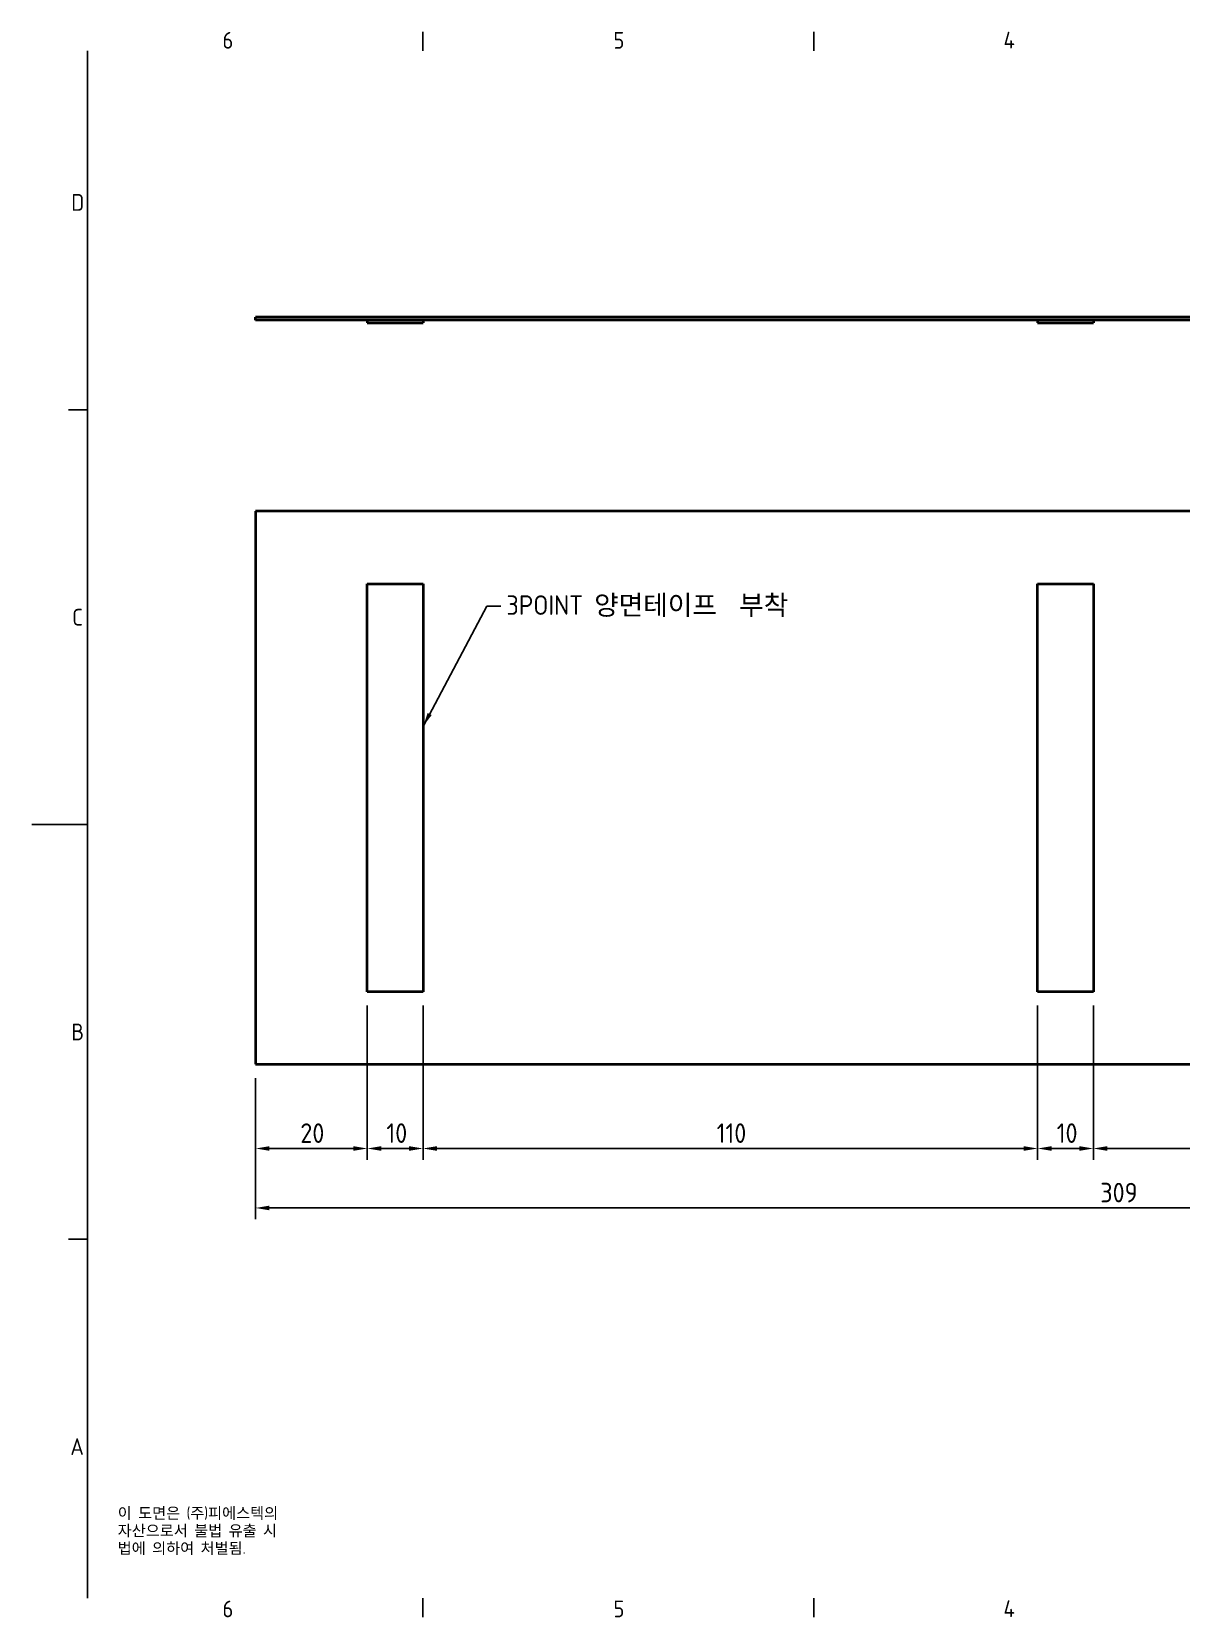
# Model space of a CAD drawing. Header units: millimetres. Extents: x 0 to 420, y 0 to 297.
# Drawn here: x 0 to 205.8, y 6.6 to 290.4 of the extents above; entities that cross this region are included whole.
import ezdxf

# ---------------------------------------------------------------- set-up
doc = ezdxf.new("R2010")
doc.units = ezdxf.units.MM
doc.layers.get('0').update_dxf_attribs({"color": 3, "lineweight": 25})
for name, color, linetype, lineweight in [('가시적인 것(ISO)', 3, 'Continuous', 40), ('경계(ISO)', 7, 'Continuous', 25), ('기호(ISO)', 5, 'Continuous', 25), ('치수(ISO)', 2, 'Continuous', 25)]:
    doc.layers.add(name, color=color, linetype=linetype, lineweight=lineweight)
doc.styles.add('문자 텍스트_PSTEK_POSCO', font='isocp.shx')
doc.styles.add('치수 텍스트_PSTEK_POSCO', font='isocp.shx')
doc.dimstyles.new('치수_PSTEK_POSCO', dxfattribs={"dimtxt": 3.5, "dimasz": 2.5, "dimexe": 2, "dimexo": 2.5, "dimgap": 1, "dimtad": 1, "dimrnd": 1e-08, "dimdsep": 46, "dimtxsty": '치수 텍스트_PSTEK_POSCO', "dimcen": 0.09, "dimdle": 10, "dimclrd": 7, "dimclre": 7, "dimclrt": 2, "dimadec": 1, "dimazin": 2, "dimtfac": 1, "dimtmove": 0, "dimatfit": 3, "dimfxl": 0, "dimtolj": 1, "dimlwd": -1, "dimlwe": -1, "dimarcsym": 0})
doc.dimstyles.new('치수_PSTEK_POSCO$7', dxfattribs={"dimtxt": 3.5, "dimasz": 2.5, "dimexe": 2, "dimexo": 2.5, "dimgap": 1, "dimtad": 1, "dimrnd": 1e-08, "dimdsep": 46, "dimtxsty": '치수 텍스트_PSTEK_POSCO', "dimcen": 0.09, "dimdle": 10, "dimclrd": 7, "dimclre": 7, "dimclrt": 2, "dimadec": 1, "dimazin": 2, "dimtfac": 1, "dimtmove": 0, "dimatfit": 3, "dimfxl": 0, "dimtolj": 1, "dimlwd": -1, "dimlwe": -1, "dimarcsym": 0})

# ---------------------------------------------------------------- blocks, each defined once
blk = doc.blocks.new('경계 Default Border')
at = {"layer": '경계(ISO)'}
for p, q in [((70, 287.0000076293945), (70, 290.4000091552734)), ((140, 287.0000076293945), (140, 290.4000091552734)), ((10, 222.7499961853027), (6.599999666213989, 222.7499961853027)), ((10, 74.25000190734863), (6.599999666213989, 74.25000190734863)), ((70, 10), (70, 6.599999666213989)), ((140, 10), (140, 6.599999666213989))]:
    blk.add_line(p, q, dxfattribs=at)
at = {"layer": '경계(ISO)', "flags": 128}
for points in [[(10, 10), (10, 287.0000076293945)], [(0, 148.5000038146973), (10, 148.5000038146973)]]:
    blk.add_lwpolyline(points, dxfattribs=at)
at = {"layer": '경계(ISO)', "color": 2, "char_height": 3.00000011920929, "attachment_point": 7, "style": '문자 텍스트_PSTEK_POSCO'}
for s, insert in [('6', (34.14453946055966, 287.3713945155963)), ('5', (104.1445394605597, 287.3713945155963)), ('4', (173.9734701308116, 287.4)), ('D', (7.078270083685684, 258.3463944559917)), ('C', (7.244539400955009, 184.0963944559917)), ('B', (7.078270083685684, 109.8463944559917)), ('A', (6.914400698149937, 35.61784856929444)), ('6', (34.14453946055966, 6.57139439638704)), ('5', (104.1445394605597, 6.57139439638704)), ('4', (173.9734701308116, 6.59999988079071))]:
    blk.add_mtext(s, dxfattribs=dict(at, insert=insert))
blk = doc.blocks.new('*D24')
at = {"layer": 'Defpoints', "color": 0}
for p in [(40.06640435764778, 105.5637129435301), (349.0664043576478, 105.5637129435301), (349.0664043576478, 79.84711056361691)]:
    blk.add_point(p, dxfattribs=at)
at = {"layer": '치수(ISO)', "color": 7}
for p, q in [((40.06640435764778, 103.0637129435301), (40.06640435764778, 77.84711056361691)), ((349.0664043576478, 103.0637129435301), (349.0664043576478, 77.84711056361691)), ((42.56640435764778, 79.84711056361691), (346.5664043576478, 79.84711056361691))]:
    blk.add_line(p, q, dxfattribs=at)
for points in [[(42.56640435764778, 80.26377723028358), (42.56640435764778, 79.43044389695024), (40.06640435764778, 79.84711056361691)], [(346.5664043576478, 80.26377723028358), (346.5664043576478, 79.43044389695024), (349.0664043576478, 79.84711056361691)]]:
    blk.add_solid(points, dxfattribs=at)
at = {"layer": '치수(ISO)', "color": 2, "insert": (191.2911157693947, 82.59711056361691), "char_height": 3.5, "attachment_point": 4, "style": '치수 텍스트_PSTEK_POSCO'}
blk.add_mtext('\\A1;309', dxfattribs=at)
blk = doc.blocks.new('*D28')
at = {"layer": 'Defpoints', "color": 0}
for p in [(60.06640435764778, 118.5637129435301), (40.06640435764778, 105.5637129435301), (60.06640435764778, 90.49096939096313)]:
    blk.add_point(p, dxfattribs=at)
at = {"layer": '치수(ISO)', "color": 7}
for p, q in [((60.06640435764778, 116.0637129435301), (60.06640435764778, 88.49096939096313)), ((40.06640435764778, 103.0637129435301), (40.06640435764778, 88.49096939096313)), ((42.56640435764778, 90.49096939096313), (57.56640435764778, 90.49096939096313))]:
    blk.add_line(p, q, dxfattribs=at)
for points in [[(42.56640435764778, 90.9076360576298), (42.56640435764778, 90.07430272429646), (40.06640435764778, 90.49096939096313)], [(57.56640435764778, 90.9076360576298), (57.56640435764778, 90.07430272429646), (60.06640435764778, 90.49096939096313)]]:
    blk.add_solid(points, dxfattribs=at)
at = {"layer": '치수(ISO)', "color": 2, "insert": (48.08558742851392, 93.2413138791521), "char_height": 3.5, "attachment_point": 4, "style": '치수 텍스트_PSTEK_POSCO'}
blk.add_mtext('\\A1;20', dxfattribs=at)
blk = doc.blocks.new('*D29')
at = {"layer": 'Defpoints', "color": 0}
for p in [(60.06640435764778, 118.5637129435301), (70.06640435764778, 118.5637129435301), (70.06640435764778, 90.49096939096313)]:
    blk.add_point(p, dxfattribs=at)
at = {"layer": '치수(ISO)', "color": 7}
for p, q in [((60.06640435764778, 116.0637129435301), (60.06640435764778, 88.49096939096313)), ((70.06640435764778, 116.0637129435301), (70.06640435764778, 88.49096939096313)), ((62.56640435764778, 90.49096939096313), (67.56640435764778, 90.49096939096313))]:
    blk.add_line(p, q, dxfattribs=at)
for points in [[(62.56640435764778, 90.9076360576298), (62.56640435764778, 90.07430272429646), (60.06640435764778, 90.49096939096313)], [(67.56640435764778, 90.9076360576298), (67.56640435764778, 90.07430272429646), (70.06640435764778, 90.49096939096313)]]:
    blk.add_solid(points, dxfattribs=at)
at = {"layer": '치수(ISO)', "color": 2, "insert": (63.50002640489188, 93.24096939096313), "char_height": 3.5, "attachment_point": 4, "style": '치수 텍스트_PSTEK_POSCO'}
blk.add_mtext('\\A1;10', dxfattribs=at)
blk = doc.blocks.new('*D30')
at = {"layer": 'Defpoints', "color": 0}
for p in [(70.06640435764778, 118.5637129435301), (180.0664043576478, 118.5637129435301), (180.0664043576478, 90.49096939096313)]:
    blk.add_point(p, dxfattribs=at)
at = {"layer": '치수(ISO)', "color": 7}
for p, q in [((70.06640435764778, 116.0637129435301), (70.06640435764778, 88.49096939096313)), ((180.0664043576478, 116.0637129435301), (180.0664043576478, 88.49096939096313)), ((72.56640435764778, 90.49096939096313), (177.5664043576478, 90.49096939096313))]:
    blk.add_line(p, q, dxfattribs=at)
for points in [[(72.56640435764778, 90.9076360576298), (72.56640435764778, 90.07430272429646), (70.06640435764778, 90.49096939096313)], [(177.5664043576478, 90.9076360576298), (177.5664043576478, 90.07430272429646), (180.0664043576478, 90.49096939096313)]]:
    blk.add_solid(points, dxfattribs=at)
at = {"layer": '치수(ISO)', "color": 2, "insert": (122.6250264048919, 93.24096939096313), "char_height": 3.5, "attachment_point": 4, "style": '치수 텍스트_PSTEK_POSCO'}
blk.add_mtext('\\A1;110', dxfattribs=at)
blk = doc.blocks.new('*D31')
at = {"layer": 'Defpoints', "color": 0}
for p in [(180.0664043576478, 118.5637129435301), (190.0664043576478, 118.5637129435301), (190.0664043576478, 90.49096939096313)]:
    blk.add_point(p, dxfattribs=at)
at = {"layer": '치수(ISO)', "color": 7}
for p, q in [((180.0664043576478, 116.0637129435301), (180.0664043576478, 88.49096939096313)), ((190.0664043576478, 116.0637129435301), (190.0664043576478, 88.49096939096313)), ((182.5664043576478, 90.49096939096313), (187.5664043576478, 90.49096939096313))]:
    blk.add_line(p, q, dxfattribs=at)
for points in [[(182.5664043576478, 90.9076360576298), (182.5664043576478, 90.07430272429646), (180.0664043576478, 90.49096939096313)], [(187.5664043576478, 90.9076360576298), (187.5664043576478, 90.07430272429646), (190.0664043576478, 90.49096939096313)]]:
    blk.add_solid(points, dxfattribs=at)
at = {"layer": '치수(ISO)', "color": 2, "insert": (183.5000264048919, 93.24096939096313), "char_height": 3.5, "attachment_point": 4, "style": '치수 텍스트_PSTEK_POSCO'}
blk.add_mtext('\\A1;10', dxfattribs=at)
blk = doc.blocks.new('*D32')
at = {"layer": 'Defpoints', "color": 0}
for p in [(190.0664043576478, 118.5637129435301), (319.0664043576478, 118.5637129435301), (319.0664043576478, 90.49096939096313)]:
    blk.add_point(p, dxfattribs=at)
at = {"layer": '치수(ISO)', "color": 7}
for p, q in [((190.0664043576478, 116.0637129435301), (190.0664043576478, 88.49096939096313)), ((319.0664043576478, 116.0637129435301), (319.0664043576478, 88.49096939096313)), ((192.5664043576478, 90.49096939096313), (316.5664043576478, 90.49096939096313))]:
    blk.add_line(p, q, dxfattribs=at)
for points in [[(192.5664043576478, 90.9076360576298), (192.5664043576478, 90.07430272429646), (190.0664043576478, 90.49096939096313)], [(316.5664043576478, 90.9076360576298), (316.5664043576478, 90.07430272429646), (319.0664043576478, 90.49096939096313)]]:
    blk.add_solid(points, dxfattribs=at)
at = {"layer": '치수(ISO)', "color": 2, "insert": (251.6511157693948, 93.2413138791521), "char_height": 3.5, "attachment_point": 4, "style": '치수 텍스트_PSTEK_POSCO'}
blk.add_mtext('\\A1;129', dxfattribs=at)

msp = doc.modelspace()

# ---------------------------------------------------------------- linework, layer by layer
at = {"layer": '가시적인 것(ISO)'}
for p, q in [((349.0664043576726, 239.2954023853477), (40.0664043576726, 239.2954023853477)), ((40.06640435767261, 238.7954023853477), (40.06640435767261, 239.2954023853477)), ((349.0664043576726, 238.7954023853477), (40.0664043576726, 238.7954023853477)), ((60.06640435767261, 238.7954023853439), (60.06640435767261, 238.2954023853438)), ((70.06640435767261, 238.7954023853439), (70.06640435767261, 238.2954023853438)), ((180.0664043576726, 238.7954023853439), (180.0664043576726, 238.2954023853438)), ((190.0664043576726, 238.7954023853439), (190.0664043576726, 238.2954023853438)), ((60.06640435767261, 238.2954023853438), (70.06640435767261, 238.2954023853438)), ((180.0664043576726, 238.2954023853438), (190.0664043576726, 238.2954023853438)), ((349.0664043576478, 204.5637129435302), (40.0664043576478, 204.5637129435302)), ((40.06640435764778, 204.5637129435302), (40.06640435764778, 105.5637129435301)), ((60.06640435764778, 118.5637129435301), (60.06640435764778, 191.5637129435302)), ((60.06640435764778, 191.5637129435302), (70.06640435764778, 191.5637129435302)), ((70.06640435764778, 191.5637129435302), (70.06640435764778, 118.5637129435301)), ((180.0664043576478, 118.5637129435301), (180.0664043576478, 191.5637129435302)), ((180.0664043576478, 191.5637129435302), (190.0664043576478, 191.5637129435302)), ((190.0664043576478, 191.5637129435302), (190.0664043576478, 118.5637129435301)), ((70.06640435764778, 118.5637129435301), (60.06640435764778, 118.5637129435301)), ((190.0664043576478, 118.5637129435301), (180.0664043576478, 118.5637129435301)), ((40.06640435764778, 105.5637129435301), (349.0664043576478, 105.5637129435301))]:
    msp.add_line(p, q, dxfattribs=at)

# ---------------------------------------------------------------- block references
msp.add_blockref('경계 Default Border', (0, 0))

# ---------------------------------------------------------------- texts
at = {"layer": '기호(ISO)', "color": 2, "insert": (84.98980060418555, 187.5803205666753), "char_height": 3.499999940395355, "width": 58.82002353668213, "attachment_point": 4, "style": '치수 텍스트_PSTEK_POSCO'}
msp.add_mtext('{\\fISOCP|b0|i0;\\H3.5000;3POINT 양면테이프  부착}', dxfattribs=at)
at = {"layer": '기호(ISO)', "color": 7, "insert": (15.39462540488438, 26.22827243992431), "char_height": 2.000000029802322, "width": 51.24013826054251, "attachment_point": 1, "line_spacing_factor": 0.9442214369773865, "style": '문자 텍스트_PSTEK_POSCO'}
msp.add_mtext('{이 도면은 (주)피에스텍의\\P자산으로서 불법 유출 시 \\P법에 의하여 처벌됨.}', dxfattribs=at)

# ---------------------------------------------------------------- dimensions: what is measured, and where the dimension line sits
at = {"layer": '치수(ISO)', "color": 7}
for base, p1, p2, picture, middle in [((60.06640435764778, 90.49096939096313), (40.06640435764778, 105.5637129435301), (60.06640435764778, 118.5637129435301), '*D28', (50.05640435764778, 90.49096939096313)), ((70.06640435764778, 90.49096939096313), (60.06640435764778, 118.5637129435301), (70.06640435764778, 118.5637129435301), '*D29', (65.07640435764779, 90.49096939096313)), ((180.0664043576478, 90.49096939096313), (70.06640435764778, 118.5637129435301), (180.0664043576478, 118.5637129435301), '*D30', (125.0764043576478, 90.49096939096313)), ((190.0664043576478, 90.49096939096313), (180.0664043576478, 118.5637129435301), (190.0664043576478, 118.5637129435301), '*D31', (185.0764043576478, 90.49096939096313)), ((319.0664043576478, 90.49096939096313), (190.0664043576478, 118.5637129435301), (319.0664043576478, 118.5637129435301), '*D32', (254.5764043576478, 90.49096939096313)), ((349.0664043576478, 79.84711056361691), (40.06640435764778, 105.5637129435301), (349.0664043576478, 105.5637129435301), '*D24', (194.5664043576477, 79.84711056361691))]:
    dim = msp.add_linear_dim(base=base, p1=p1, p2=p2, angle=180, dimstyle='치수_PSTEK_POSCO', override={"dimdec": 2, "dimtp": 0, "dimtm": -0, "dimtdec": 2, "dimtofl": 0, "dimatfit": 1}, dxfattribs=at)
    dim.commit()
    dim.dimension.update_dxf_attribs({"geometry": picture, "text_midpoint": middle, "dimtype": 160})

# ---------------------------------------------------------------- leaders
at = {"layer": '기호(ISO)', "color": 7, "annotation_type": 0, "has_hookline": 1, "hookline_direction": 0, "text_width": 53.43236622828408}
msp.add_leader([(70.06640435764778, 166.0623670651212), (81.48980060418555, 187.5803205666753), (83.98980060418555, 187.5803205666753)], dimstyle='치수_PSTEK_POSCO$7', override={"dimtad": 0}, dxfattribs=at)

doc.saveas('drawing.dxf')
